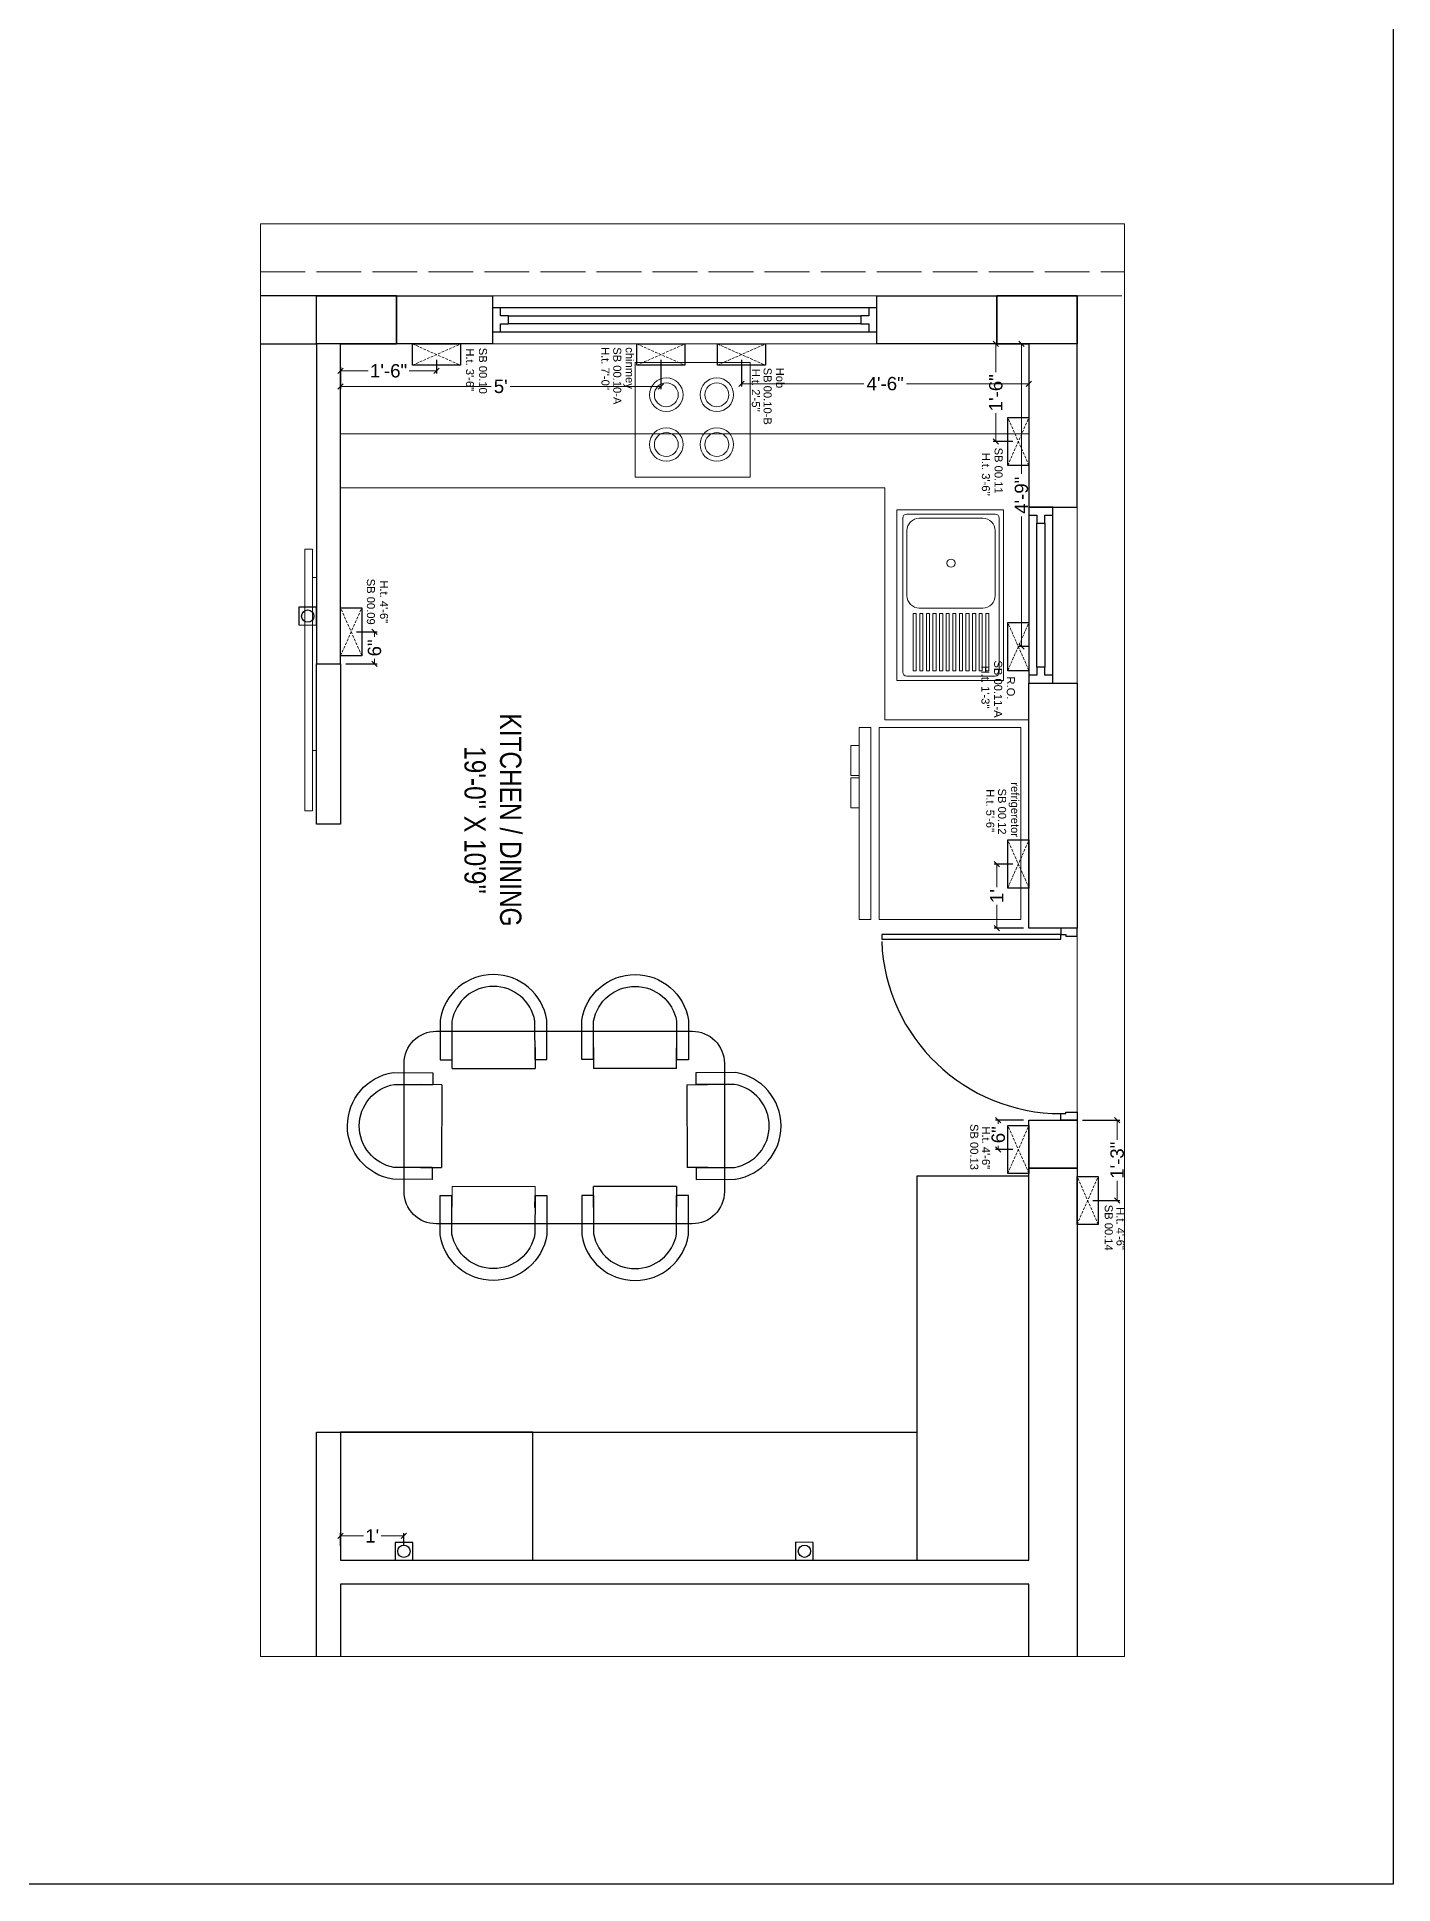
# Model space of a CAD drawing. Header units: millimetres. Extents: x 56222 to 3066687, y -650199 to -121287.
# Drawn here: x 136927.4 to 137181.5, y -184350.2 to -184003.9 of the extents above; entities that cross this region are included whole.
import ezdxf

# ---------------------------------------------------------------- set-up
doc = ezdxf.new("R2010")
doc.units = ezdxf.units.MM
doc.header["$MEASUREMENT"] = 0
doc.header["$PDMODE"] = 35
for name, pattern in [('ACAD_ISO02W100', [15, 12, -3]), ('DASHED', [0.75, 0.5, -0.25]), ('DASHED2', [0.375, 0.25, -0.125])]:
    doc.linetypes.add(name, pattern=pattern)
doc.layers.get('Defpoints').update_dxf_attribs({"color": 220})
for name, color, linetype in [('AR DOOR', 40, 'Continuous'), ('AR ELE-5', 134, 'Continuous'), ('str coll', 6, 'Continuous')]:
    doc.layers.add(name, color=color, linetype=linetype)
for name, color, linetype, lineweight in [('CENTERLINE ( COLUMN ) ~ DIM', 7, 'Continuous', 9), ('COLUMN', 1, 'Continuous', 30), ('dim05', 1, 'Continuous', 13), ('el', 7, 'Continuous', 20), ('ELEC-wires', 1, 'DASHED2', 13), ('Electrical', 84, 'Continuous', 30), ('FIRST FLOOR ( DW_RAIL )', 7, 'Continuous', 9), ('FIRST FLOOR ( TEXT )', 7, 'Continuous', 9), ('FURNI', 25, 'Continuous', 5), ('FURNITURE', 32, 'Continuous', 9), ('GROUND FLOOR', 7, 'Continuous', 9), ('GROUND FLOOR  ( PLINE )', 251, 'Continuous', 30), ('wall', 7, 'Continuous', 30), ('XX~SLAB ( BEAM )~ ( DIM )', 7, 'Continuous', 9)]:
    doc.layers.add(name, color=color, linetype=linetype, lineweight=lineweight)
doc.layers.add('XX~SLAB ( PLINE )', color=251, linetype='Continuous', plot=False)
doc.styles.add('Arial', font='arial.ttf')
doc.styles.add('KATHA', font='swissc.ttf')
doc.styles.get("Standard").update_dxf_attribs({"font": 'arial.ttf', "height": 6})
doc.dimstyles.new('ISO-25', dxfattribs={"dimtxt": 2.5, "dimasz": 1, "dimexe": 0.5, "dimexo": 1, "dimtad": 0, "dimdec": 1, "dimlunit": 4, "dimtxsty": 'Standard', "dimblk": 'OBLIQUE', "dimcen": 2.5, "dimclrd": 1, "dimclre": 1, "dimclrt": 5, "dimadec": 0, "dimazin": 0, "dimtfac": 1, "dimtdec": 1, "dimtmove": 0, "dimatfit": 3, "dimfxl": 1, "dimlwd": -1, "dimarcsym": 0})

# ---------------------------------------------------------------- blocks, each defined once
blk = doc.blocks.new('sf sfs')
at = {"layer": 'FURNITURE'}
blk.add_line((3348685.97, -514612.12), (3348664.42, -514612.12), dxfattribs=at)
blk.add_lwpolyline([(3348664.42, -514612.12), (3348664.42, -514590.57), (3348685.97, -514590.57), (3348685.97, -514612.12)], dxfattribs=at)
for centre, radius in [((3348670.49, -514596.83), 3.14), ((3348670.49, -514596.83), 2.24), ((3348679.82, -514596.83), 3.14), ((3348679.82, -514596.83), 2.24), ((3348670.49, -514606.3), 3.14), ((3348670.49, -514606.3), 2.24), ((3348679.82, -514606.3), 3.14), ((3348679.82, -514606.3), 2.24)]:
    blk.add_circle(centre, radius, dxfattribs=at)
blk = doc.blocks.new('*U134')
for points in [[(-40, 0), (0, 0), (0, 30), (10, 30), (10, 100), (-40, 100)], [(0, 0), (0, -1120), (30, -1120), (30, 0)], [(1160, 0), (1120, 0), (1120, 30), (1110, 30), (1110, 100), (1160, 100)]]:
    blk.add_lwpolyline(points, close=True)
at = {"layer": 'AR ELE-5', "linetype": 'ByBlock', "ltscale": 15}
blk.add_arc((-2, 1), 1122, 272.373, 359.9653, dxfattribs=at)
blk = doc.blocks.new('SED S')
at = {"layer": 'FURNITURE', "lineweight": 18, "elevation": -0.07, "flags": 128}
for points in [[(3340639.61, -514630.85), (3340639.61, -514629.27), (3340645.24, -514629.27), (3340645.24, -514630.85)], [(3340645.71, -514630.85), (3340645.71, -514629.27), (3340651.34, -514629.27), (3340651.34, -514630.85)]]:
    blk.add_lwpolyline(points, dxfattribs=at)
at = {"layer": 'FURNITURE', "lineweight": 18, "elevation": -0.07}
for points in [[(3340618.66, -514630.85), (3340618.66, -514633.06), (3340654.66, -514633.06), (3340654.66, -514630.85)], [(3340618.66, -514634.61), (3340618.66, -514661.17), (3340654.66, -514661.17), (3340654.66, -514634.61)]]:
    blk.add_lwpolyline(points, close=True, dxfattribs=at)
blk = doc.blocks.new('SD DSD')
at = {"layer": 'FURNITURE', "lineweight": 25}
for p, q in [((3348486.7, -514623.32), (3348486.68, -514619.42)), ((3348502.23, -514619.34), (3348502.25, -514623.25)), ((3348483.69, -514625.26), (3348479.79, -514625.25)), ((3348483.69, -514625.26), (3348483.66, -514640.81)), ((3348486.7, -514623.32), (3348502.25, -514623.25)), ((3348505.76, -514625.26), (3348509.66, -514625.25)), ((3348505.76, -514625.26), (3348505.79, -514640.81)), ((3348479.75, -514640.8), (3348483.66, -514640.81)), ((3348509.7, -514640.8), (3348505.79, -514640.81)), ((3348479.75, -514651.77), (3348483.66, -514651.76)), ((3348483.69, -514667.31), (3348483.66, -514651.76)), ((3348483.69, -514667.31), (3348479.79, -514667.32)), ((3348486.7, -514669.25), (3348486.68, -514673.16)), ((3348486.7, -514669.25), (3348502.25, -514669.32)), ((3348502.23, -514673.23), (3348502.25, -514669.32))]:
    blk.add_line(p, q, dxfattribs=at)
at = {"layer": 'FURNITURE'}
for p, q in [((3348505.76, -514667.31), (3348505.79, -514651.76)), ((3348509.7, -514651.77), (3348505.79, -514651.76)), ((3348505.76, -514667.31), (3348509.66, -514667.32))]:
    blk.add_line(p, q, dxfattribs=at)
at = {"layer": 'FURNITURE', "lineweight": 25, "flags": 128}
for points in [[(3348502.23, -514621.56), (3348504.46, -514621.55), (3348504.42, -514614.17, 0.853613), (3348484.42, -514614.22), (3348484.46, -514621.65), (3348486.68, -514621.64)], [(3348502.22, -514619.34), (3348502.23, -514621.56), (3348502.2, -514614.36, 0.835758), (3348486.65, -514614.39), (3348486.67, -514619.42), (3348486.68, -514621.64)], [(3348481.97, -514640.8), (3348481.97, -514643.02), (3348474.58, -514643.01, -0.853613), (3348474.58, -514623.01), (3348482.01, -514623.02), (3348482.01, -514625.25)], [(3348479.75, -514640.79), (3348481.97, -514640.8), (3348474.77, -514640.78, -0.835758), (3348474.76, -514625.23), (3348479.79, -514625.24), (3348482.01, -514625.25)], [(3348507.48, -514640.8), (3348507.48, -514643.02), (3348514.87, -514643.01, 0.853613), (3348514.87, -514623.01), (3348507.44, -514623.02), (3348507.44, -514625.25)], [(3348509.7, -514640.79), (3348507.48, -514640.8), (3348514.68, -514640.78, 0.835758), (3348514.69, -514625.23), (3348509.66, -514625.24), (3348507.44, -514625.25)], [(3348481.97, -514651.77), (3348481.97, -514649.55), (3348474.58, -514649.57, 0.853613), (3348474.58, -514669.57), (3348482.01, -514669.55), (3348482.01, -514667.32)], [(3348507.48, -514651.77), (3348507.48, -514649.55), (3348514.87, -514649.57, -0.853613), (3348514.87, -514669.57), (3348507.44, -514669.55), (3348507.44, -514667.32)], [(3348479.75, -514651.78), (3348481.97, -514651.77), (3348474.77, -514651.79, 0.835758), (3348474.76, -514667.34), (3348479.79, -514667.33), (3348482.01, -514667.33)], [(3348509.7, -514651.78), (3348507.48, -514651.77), (3348514.68, -514651.79, -0.835758), (3348514.69, -514667.34), (3348509.66, -514667.33), (3348507.44, -514667.33)], [(3348502.23, -514671.01), (3348504.46, -514671.02), (3348504.42, -514678.4, -0.853613), (3348484.42, -514678.36), (3348484.46, -514670.92), (3348486.68, -514670.93)], [(3348502.22, -514673.23), (3348502.23, -514671.01), (3348502.2, -514678.21, -0.835758), (3348486.65, -514678.18), (3348486.67, -514673.16), (3348486.68, -514670.93)]]:
    blk.add_lwpolyline(points, format="xyb", dxfattribs=at)
at = {"layer": 'FURNITURE', "lineweight": 30}
blk.add_lwpolyline([(3348506.78, -514676.29), (3348482.68, -514676.29, -0.414214), (3348476.68, -514670.29), (3348476.68, -514622.29, -0.414214), (3348482.68, -514616.29), (3348506.78, -514616.29, -0.414214), (3348512.78, -514622.29), (3348512.78, -514670.29, -0.414214)], format="xyb", close=True, dxfattribs=at)
blk = doc.blocks.new('6616')
at = {"color": 242, "linetype": 'DASHED', "true_color": 0xcd2027}
for p, q in [((386784.79, -36915.77), (386775.78, -36911.78)), ((386784.79, -36911.78), (386775.78, -36915.77))]:
    blk.add_line(p, q, dxfattribs=at)
at = {"layer": 'ELEC-wires', "color": 5, "linetype": 'ByBlock', "lineweight": 30, "ltscale": 4}
blk.add_lwpolyline([(386775.78, -36911.78), (386784.79, -36911.78), (386784.79, -36915.77), (386775.78, -36915.77)], close=True, dxfattribs=at)
blk = doc.blocks.new('_Oblique')
at = {"layer": 'wall', "color": 0, "lineweight": -2}
blk.add_line((-0.5, -0.5), (0.5, 0.5), dxfattribs=at)
blk = doc.blocks.new('*D140')
at = {"layer": 'Defpoints', "color": 0, "lineweight": 30, "transparency": 16777216}
for p in [(137112.39, -184061.5), (137111.9, -184118.25), (137114.4, -184118.25)]:
    blk.add_point(p, dxfattribs=at)
at = {"layer": 'dim05', "color": 1, "linetype": 'Continuous', "lineweight": -2, "transparency": 16777216}
for p, q in [((137111.39, -184061.5), (137111.4, -184061.5)), ((137113.4, -184118.25), (137111.4, -184118.25))]:
    blk.add_line(p, q, dxfattribs=at)
at = {"layer": 'dim05', "color": 1, "linetype": 'Continuous', "transparency": 16777216}
for p, q in [((137111.9, -184061.5), (137111.9, -184085.87)), ((137111.9, -184118.25), (137111.9, -184093.87))]:
    blk.add_line(p, q, dxfattribs=at)
at = {"layer": 'dim05', "color": 1, "transparency": 16777216}
for p, rotation in [((137111.9, -184061.5), 90), ((137111.9, -184118.25), 270)]:
    blk.add_blockref('_Oblique', p, dxfattribs=dict(at, rotation=rotation))
at = {"layer": 'dim05', "color": 5, "lineweight": 25, "transparency": 16777216, "insert": (137111.9, -184089.87), "char_height": 2.5, "attachment_point": 5, "rotation": 90, "style": 'Arial'}
blk.add_mtext('4\'-9"', dxfattribs=at)
blk = doc.blocks.new('*D141')
at = {"layer": 'Defpoints', "color": 0, "lineweight": 30, "transparency": 16777216}
for p in [(137107.27, -184159), (137111.31, -184159), (137113.31, -184171)]:
    blk.add_point(p, dxfattribs=at)
at = {"layer": 'dim05', "color": 1, "linetype": 'Continuous', "lineweight": -2, "transparency": 16777216}
for p, q in [((137110.31, -184159), (137106.77, -184159)), ((137112.31, -184171), (137106.77, -184171))]:
    blk.add_line(p, q, dxfattribs=at)
at = {"layer": 'dim05', "color": 1, "linetype": 'Continuous', "transparency": 16777216}
for p, q in [((137107.27, -184159), (137107.27, -184163.34)), ((137107.27, -184171), (137107.27, -184166.66))]:
    blk.add_line(p, q, dxfattribs=at)
at = {"layer": 'dim05', "color": 1, "transparency": 16777216}
for p, rotation in [((137107.27, -184159), 90), ((137107.27, -184171), 270)]:
    blk.add_blockref('_Oblique', p, dxfattribs=dict(at, rotation=rotation))
at = {"layer": 'dim05', "color": 5, "lineweight": 25, "transparency": 16777216, "insert": (137107.27, -184165), "char_height": 2.5, "attachment_point": 5, "rotation": 90, "style": 'Arial'}
blk.add_mtext("1'", dxfattribs=at)
blk = doc.blocks.new('*D142')
at = {"layer": 'Defpoints', "color": 0, "lineweight": 30, "transparency": 16777216}
for p in [(137107.56, -184207), (137113.31, -184207), (137111.31, -184212.5)]:
    blk.add_point(p, dxfattribs=at)
at = {"layer": 'dim05', "color": 1, "linetype": 'Continuous', "lineweight": -2, "transparency": 16777216}
for p, q in [((137112.31, -184207), (137107.06, -184207)), ((137110.31, -184212.5), (137107.06, -184212.5))]:
    blk.add_line(p, q, dxfattribs=at)
at = {"layer": 'dim05', "color": 1, "linetype": 'Continuous', "transparency": 16777216}
for p, q in [((137107.56, -184207), (137107.56, -184207.68)), ((137107.56, -184212.5), (137107.56, -184211.82))]:
    blk.add_line(p, q, dxfattribs=at)
at = {"layer": 'dim05', "color": 1, "transparency": 16777216}
for p, rotation in [((137107.56, -184207), 90), ((137107.56, -184212.5), 270)]:
    blk.add_blockref('_Oblique', p, dxfattribs=dict(at, rotation=rotation))
at = {"layer": 'dim05', "color": 5, "lineweight": 25, "transparency": 16777216, "insert": (137107.56, -184209.75), "char_height": 2.5, "attachment_point": 5, "rotation": 90, "style": 'Arial'}
blk.add_mtext('6"', dxfattribs=at)
blk = doc.blocks.new('*D143')
at = {"layer": 'Defpoints', "color": 0, "lineweight": 30, "transparency": 16777216}
for p in [(136984.31, -184064.83), (137002.31, -184063.49), (136984.31, -184066.55)]:
    blk.add_point(p, dxfattribs=at)
at = {"layer": 'dim05', "color": 1, "linetype": 'Continuous', "lineweight": -2, "transparency": 16777216}
for p, q in [((137002.31, -184064.49), (137002.31, -184067.05)), ((136984.31, -184065.83), (136984.31, -184067.05))]:
    blk.add_line(p, q, dxfattribs=at)
at = {"layer": 'dim05', "color": 1, "linetype": 'Continuous', "transparency": 16777216}
for p, q in [((136984.31, -184066.55), (136989.48, -184066.55)), ((137002.31, -184066.55), (136997.14, -184066.55))]:
    blk.add_line(p, q, dxfattribs=at)
at = {"layer": 'dim05', "color": 1, "transparency": 16777216, "rotation": 180}
blk.add_blockref('_Oblique', (136984.31, -184066.55), dxfattribs=at)
at = {"layer": 'dim05', "color": 1, "transparency": 16777216}
blk.add_blockref('_Oblique', (137002.31, -184066.55), dxfattribs=at)
at = {"layer": 'dim05', "color": 5, "lineweight": 25, "transparency": 16777216, "insert": (136993.31, -184066.55), "char_height": 2.5, "attachment_point": 5, "style": 'Arial'}
blk.add_mtext('1\'-6"', dxfattribs=at)
blk = doc.blocks.new('*D144')
at = {"layer": 'Defpoints', "color": 0, "lineweight": 30, "transparency": 16777216}
for p in [(137059.42, -184063.49), (137113.31, -184063.49), (137113.31, -184068.95)]:
    blk.add_point(p, dxfattribs=at)
at = {"layer": 'dim05', "color": 1, "linetype": 'Continuous', "lineweight": -2, "transparency": 16777216}
for p, q in [((137059.42, -184064.49), (137059.42, -184069.45)), ((137113.31, -184064.49), (137113.31, -184069.45))]:
    blk.add_line(p, q, dxfattribs=at)
at = {"layer": 'dim05', "color": 1, "linetype": 'Continuous', "transparency": 16777216}
for p, q in [((137059.42, -184068.95), (137082.36, -184068.95)), ((137113.31, -184068.95), (137090.36, -184068.95))]:
    blk.add_line(p, q, dxfattribs=at)
at = {"layer": 'dim05', "color": 1, "transparency": 16777216, "rotation": 180}
blk.add_blockref('_Oblique', (137059.42, -184068.95), dxfattribs=at)
at = {"layer": 'dim05', "color": 1, "transparency": 16777216}
blk.add_blockref('_Oblique', (137113.31, -184068.95), dxfattribs=at)
at = {"layer": 'dim05', "color": 5, "lineweight": 25, "transparency": 16777216, "insert": (137086.36, -184068.95), "char_height": 2.5, "attachment_point": 5, "style": 'Arial'}
blk.add_mtext('4\'-6"', dxfattribs=at)
blk = doc.blocks.new('*D145')
at = {"layer": 'Defpoints', "color": 0, "lineweight": 30, "transparency": 16777216}
for p in [(137044.33, -184063.49), (136984.31, -184065.83), (136984.31, -184069.47)]:
    blk.add_point(p, dxfattribs=at)
at = {"layer": 'dim05', "color": 1, "linetype": 'Continuous', "lineweight": -2, "transparency": 16777216}
for p, q in [((137044.33, -184064.49), (137044.33, -184069.97)), ((136984.31, -184066.83), (136984.31, -184069.97))]:
    blk.add_line(p, q, dxfattribs=at)
at = {"layer": 'dim05', "color": 1, "linetype": 'Continuous', "transparency": 16777216}
for p, q in [((136984.31, -184069.47), (137012.54, -184069.47)), ((137044.33, -184069.47), (137016.09, -184069.47))]:
    blk.add_line(p, q, dxfattribs=at)
at = {"layer": 'dim05', "color": 1, "transparency": 16777216, "rotation": 180}
blk.add_blockref('_Oblique', (136984.31, -184069.47), dxfattribs=at)
at = {"layer": 'dim05', "color": 1, "transparency": 16777216}
blk.add_blockref('_Oblique', (137044.33, -184069.47), dxfattribs=at)
at = {"layer": 'dim05', "color": 5, "lineweight": 25, "transparency": 16777216, "insert": (137014.32, -184069.47), "char_height": 2.5, "attachment_point": 5, "style": 'Arial'}
blk.add_mtext("5'", dxfattribs=at)
blk = doc.blocks.new('*D146')
at = {"layer": 'Defpoints', "color": 0, "lineweight": 30, "transparency": 16777216}
for p in [(137122.31, -184207), (137124.3, -184222.07), (137129.84, -184222.07)]:
    blk.add_point(p, dxfattribs=at)
at = {"layer": 'dim05', "color": 1, "linetype": 'Continuous', "lineweight": -2, "transparency": 16777216}
for p, q in [((137123.31, -184207), (137130.34, -184207)), ((137125.3, -184222.07), (137130.34, -184222.07))]:
    blk.add_line(p, q, dxfattribs=at)
at = {"layer": 'dim05', "color": 1, "linetype": 'Continuous', "transparency": 16777216}
for p, q in [((137129.84, -184207), (137129.84, -184210.7)), ((137129.84, -184222.07), (137129.84, -184218.36))]:
    blk.add_line(p, q, dxfattribs=at)
at = {"layer": 'dim05', "color": 1, "transparency": 16777216}
for p, rotation in [((137129.84, -184207), 90), ((137129.84, -184222.07), 270)]:
    blk.add_blockref('_Oblique', p, dxfattribs=dict(at, rotation=rotation))
at = {"layer": 'dim05', "color": 5, "lineweight": 25, "transparency": 16777216, "insert": (137129.84, -184214.53), "char_height": 2.5, "attachment_point": 5, "rotation": 90, "style": 'Arial'}
blk.add_mtext('1\'-3"', dxfattribs=at)
blk = doc.blocks.new('*D147')
at = {"layer": 'Defpoints', "color": 0, "lineweight": 30, "transparency": 16777216}
for p in [(137108.35, -184061.5), (137107.1, -184079.8), (137111.31, -184079.8)]:
    blk.add_point(p, dxfattribs=at)
at = {"layer": 'dim05', "color": 1, "linetype": 'Continuous', "lineweight": -2, "transparency": 16777216}
for p, q in [((137107.35, -184061.5), (137106.6, -184061.5)), ((137110.31, -184079.8), (137106.6, -184079.8))]:
    blk.add_line(p, q, dxfattribs=at)
at = {"layer": 'dim05', "color": 1, "linetype": 'Continuous', "transparency": 16777216}
for p, q in [((137107.1, -184061.5), (137107.1, -184066.82)), ((137107.1, -184079.8), (137107.1, -184074.48))]:
    blk.add_line(p, q, dxfattribs=at)
at = {"layer": 'dim05', "color": 1, "transparency": 16777216}
for p, rotation in [((137107.1, -184061.5), 90), ((137107.1, -184079.8), 270)]:
    blk.add_blockref('_Oblique', p, dxfattribs=dict(at, rotation=rotation))
at = {"layer": 'dim05', "color": 5, "lineweight": 25, "transparency": 16777216, "insert": (137107.1, -184070.65), "char_height": 2.5, "attachment_point": 5, "rotation": 90, "style": 'Arial'}
blk.add_mtext('1\'-6"', dxfattribs=at)
blk = doc.blocks.new('*D148')
at = {"layer": 'Defpoints', "color": 0, "lineweight": 30, "transparency": 16777216}
for p in [(136984.31, -184284.96), (136984.31, -184287.84), (136996.17, -184287.84)]:
    blk.add_point(p, dxfattribs=at)
at = {"layer": 'dim05', "color": 1, "linetype": 'Continuous', "lineweight": -2, "transparency": 16777216}
for p, q in [((136984.31, -184286.84), (136984.31, -184284.46)), ((136996.17, -184286.84), (136996.17, -184284.46))]:
    blk.add_line(p, q, dxfattribs=at)
at = {"layer": 'dim05', "color": 1, "linetype": 'Continuous', "transparency": 16777216}
for p, q in [((136984.31, -184284.96), (136988.58, -184284.96)), ((136996.17, -184284.96), (136991.9, -184284.96))]:
    blk.add_line(p, q, dxfattribs=at)
at = {"layer": 'dim05', "color": 1, "transparency": 16777216, "rotation": 180}
blk.add_blockref('_Oblique', (136984.31, -184284.96), dxfattribs=at)
at = {"layer": 'dim05', "color": 1, "transparency": 16777216}
blk.add_blockref('_Oblique', (136996.17, -184284.96), dxfattribs=at)
at = {"layer": 'dim05', "color": 5, "lineweight": 25, "transparency": 16777216, "insert": (136990.24, -184284.96), "char_height": 2.5, "attachment_point": 5, "style": 'Arial'}
blk.add_mtext("1'", dxfattribs=at)
blk = doc.blocks.new('*D149')
at = {"layer": 'Defpoints', "color": 0, "lineweight": 30, "transparency": 16777216}
for p in [(136986.3, -184115.45), (136984.31, -184121.5), (136990.67, -184121.5)]:
    blk.add_point(p, dxfattribs=at)
at = {"layer": 'dim05', "color": 1, "linetype": 'Continuous', "lineweight": -2, "transparency": 16777216}
for p, q in [((136987.3, -184115.45), (136991.17, -184115.45)), ((136985.31, -184121.5), (136991.17, -184121.5))]:
    blk.add_line(p, q, dxfattribs=at)
at = {"layer": 'dim05', "color": 1, "linetype": 'Continuous', "transparency": 16777216}
for p, q in [((136990.67, -184115.45), (136990.67, -184116.41)), ((136990.67, -184121.5), (136990.67, -184120.54))]:
    blk.add_line(p, q, dxfattribs=at)
at = {"layer": 'dim05', "color": 1, "transparency": 16777216}
for p, rotation in [((136990.67, -184115.45), 90), ((136990.67, -184121.5), 270)]:
    blk.add_blockref('_Oblique', p, dxfattribs=dict(at, rotation=rotation))
at = {"layer": 'dim05', "color": 5, "lineweight": 25, "transparency": 16777216, "insert": (136990.67, -184118.48), "char_height": 2.5, "attachment_point": 5, "rotation": 90, "style": 'Arial'}
blk.add_mtext('6"', dxfattribs=at)

msp = doc.modelspace()

# ---------------------------------------------------------------- linework, layer by layer
at = {"lineweight": 9}
for points in [[(136977.594, -184148.998), (136979.041, -184148.998), (136979.041, -184099.998), (136977.594, -184099.998)], [(136979.041, -184137.716), (136979.807, -184137.716), (136979.807, -184105.279), (136979.041, -184105.279)]]:
    msp.add_lwpolyline(points, close=True, dxfattribs=at)
at = {"layer": 'CENTERLINE ( COLUMN ) ~ DIM'}
for p, q in [((137012.807, -184052.498), (137012.807, -184061.498)), ((137084.807, -184052.498), (137084.807, -184061.498)), ((137107.307, -184052.498), (137107.307, -184061.498))]:
    msp.add_line(p, q, dxfattribs=at)
at = {"layer": 'COLUMN'}
for points in [[(136994.807, -184052.498), (136994.807, -184061.498), (136979.807, -184061.498), (136979.807, -184052.498)], [(137122.307, -184052.498), (137122.307, -184061.498), (137107.307, -184061.498), (137107.307, -184052.498)], [(137122.307, -184206.998), (137122.307, -184215.998), (137113.307, -184215.998), (137113.307, -184206.998)]]:
    msp.add_lwpolyline(points, close=True, dxfattribs=at)
at = {"layer": 'FIRST FLOOR ( DW_RAIL )', "lineweight": 0}
msp.add_lwpolyline([(137131.203, -184039.003), (137131.203, -184307.575), (136969.278, -184307.575), (136969.278, -184039.003)], close=True, dxfattribs=at)
at = {"layer": 'FURNI', "lineweight": 0}
msp.add_lwpolyline([(136984.307, -184061.498), (137113.307, -184061.498), (137113.307, -184078.383), (136984.307, -184078.383)], close=True, dxfattribs=at)
at = {"layer": 'FURNITURE'}
for p, q in [((137089.658, -184123.006, -0.001), (137089.658, -184094.158, -0.001)), ((137090.433, -184093.383, -0.001), (137106.974, -184093.383, -0.001)), ((137090.433, -184108.682, -0.001), (137090.433, -184096.515, -0.001)), ((137092.757, -184094.191, -0.001), (137104.65, -184094.191, -0.001)), ((137106.974, -184096.515, -0.001), (137106.974, -184108.682, -0.001)), ((137107.749, -184094.158, -0.001), (137107.749, -184123.006, -0.001)), ((137104.65, -184111.006, -0.001), (137092.757, -184111.006, -0.001)), ((137106.974, -184123.78, -0.001), (137090.433, -184123.78, -0.001))]:
    msp.add_line(p, q, dxfattribs=at)
at = {"layer": 'FURNITURE', "lineweight": 30}
for p, q in [((137113.307, -184217.498), (137092.307, -184217.498)), ((137092.307, -184217.498), (137092.307, -184289.498)), ((136984.307, -184265.498), (137092.307, -184265.498))]:
    msp.add_line(p, q, dxfattribs=at)
at = {"layer": 'FURNITURE', "color": 242, "lineweight": 30, "true_color": 0xcd2027}
msp.add_lwpolyline([(136033.579, -183618.033), (137181.527, -183618.033), (137181.527, -184350.222), (136033.579, -184350.222)], close=True, dxfattribs=at)
at = {"layer": 'FURNITURE', "elevation": -0.001}
for points in [[(137088.523, -184092.598), (137088.523, -184124.598), (137108.523, -184124.598), (137108.523, -184092.598)], [(137092.2, -184112.028), (137092.2, -184122.758), (137091.613, -184122.758), (137091.613, -184112.028)], [(137093.436, -184112.028), (137093.436, -184122.758), (137092.849, -184122.758), (137092.849, -184112.028)], [(137094.672, -184112.028), (137094.672, -184122.758), (137094.084, -184122.758), (137094.084, -184112.028)], [(137095.907, -184112.028), (137095.907, -184122.758), (137095.32, -184122.758), (137095.32, -184112.028)], [(137097.143, -184112.028), (137097.143, -184122.758), (137096.556, -184122.758), (137096.556, -184112.028)], [(137098.379, -184112.028), (137098.379, -184122.758), (137097.792, -184122.758), (137097.792, -184112.028)], [(137099.615, -184112.028), (137099.615, -184122.758), (137099.028, -184122.758), (137099.028, -184112.028)], [(137100.851, -184112.028), (137100.851, -184122.758), (137100.264, -184122.758), (137100.264, -184112.028)], [(137102.086, -184112.028), (137102.086, -184122.758), (137101.499, -184122.758), (137101.499, -184112.028)], [(137103.322, -184112.028), (137103.322, -184122.758), (137102.735, -184122.758), (137102.735, -184112.028)], [(137104.558, -184112.028), (137104.558, -184122.758), (137103.971, -184122.758), (137103.971, -184112.028)], [(137105.794, -184112.028), (137105.794, -184122.758), (137105.207, -184122.758), (137105.207, -184112.028)]]:
    msp.add_lwpolyline(points, close=True, dxfattribs=at)
at = {"layer": 'FURNITURE', "lineweight": 30}
for points in [[(136984.307, -184121.498), (136984.307, -184151.498), (136979.807, -184151.498), (136979.807, -184121.498)], [(136984.307, -184265.498), (136984.307, -184289.498), (137020.308, -184289.498), (137020.308, -184265.498)]]:
    msp.add_lwpolyline(points, close=True, dxfattribs=at)
at = {"layer": 'FURNITURE'}
msp.add_circle((137098.703, -184102.598, -0.001), 0.762, dxfattribs=at)
for centre, radius, start, end in [((137090.433, -184094.158, -0.001), 0.775, 90, 180), ((137092.757, -184096.515, -0.001), 2.324, 90, 180), ((137104.65, -184096.515, -0.001), 2.324, 0, 90), ((137106.974, -184094.158, -0.001), 0.775, 0, 90), ((137092.757, -184108.682, -0.001), 2.324, 180, 270), ((137104.65, -184108.682, -0.001), 2.324, 270, 0), ((137090.433, -184123.006, -0.001), 0.775, 180, 270), ((137106.974, -184123.006, -0.001), 0.775, 270, 0)]:
    msp.add_arc(centre, radius, start, end, dxfattribs=at)
at = {"layer": 'GROUND FLOOR'}
for p, q in [((137122.307, -184052.498), (136969.278, -184052.498)), ((137012.807, -184061.498), (137012.807, -184052.498)), ((137084.807, -184061.498), (137084.807, -184052.498)), ((137122.307, -184307.575), (137122.307, -184052.498)), ((136979.807, -184061.498), (136969.278, -184061.498)), ((136979.807, -184121.498), (136979.807, -184061.498)), ((136984.307, -184121.498), (136984.307, -184061.498)), ((137113.307, -184061.498), (136993.307, -184061.498)), ((137113.307, -184170.998), (137113.307, -184061.498)), ((136984.307, -184121.498), (136979.807, -184121.498)), ((137122.307, -184170.998), (137113.307, -184170.998)), ((137113.307, -184289.498), (137113.307, -184206.998)), ((137122.307, -184206.998), (137113.307, -184206.998)), ((137122.307, -184215.998), (137113.307, -184215.998)), ((136979.807, -184307.575), (136979.807, -184265.498)), ((136979.807, -184265.498), (136984.307, -184265.498)), ((136984.307, -184289.498), (136984.307, -184265.498)), ((137113.307, -184289.498), (136984.307, -184289.498)), ((137113.307, -184293.998), (136984.307, -184293.998)), ((136984.307, -184293.998), (136984.307, -184307.575)), ((137113.307, -184307.575), (137113.307, -184293.998))]:
    msp.add_line(p, q, dxfattribs=at)
at = {"layer": 'GROUND FLOOR', "linetype": 'ACAD_ISO02W100', "ltscale": 0.7}
msp.add_line((137122.307, -184052.498), (137131.203, -184052.498), dxfattribs=at)
at = {"layer": 'GROUND FLOOR', "color": 1, "linetype": 'ACAD_ISO02W100', "ltscale": 0.7}
msp.add_lwpolyline([(136969.278, -184047.998), (137131.203, -184047.998)], dxfattribs=at)
at = {"layer": 'GROUND FLOOR  ( PLINE )'}
for points in [[(136969.278, -184061.498), (136979.807, -184061.498), (136979.807, -184121.498), (136984.307, -184121.498), (136984.307, -184061.498), (136994.807, -184061.498), (136994.807, -184052.498), (136969.278, -184052.498)], [(136979.807, -184307.575), (136979.807, -184265.498), (136984.307, -184265.498), (136984.307, -184289.498), (137113.307, -184289.498), (137113.307, -184215.998), (137122.307, -184215.998), (137122.307, -184307.575)], [(137113.307, -184307.575), (137113.307, -184293.998), (136984.307, -184293.998), (136984.307, -184307.575)]]:
    msp.add_lwpolyline(points, dxfattribs=at)
for points in [[(136994.807, -184061.498), (136994.807, -184052.498), (137012.807, -184052.498), (137012.807, -184061.498)], [(137084.807, -184061.498), (137084.807, -184052.498), (137107.307, -184052.498), (137107.307, -184061.498)], [(137122.307, -184092.098), (137122.307, -184052.498), (137107.307, -184052.498), (137107.307, -184061.498), (137113.307, -184061.498), (137113.307, -184092.098)], [(137122.307, -184125.098), (137122.307, -184170.998), (137113.307, -184170.998), (137113.307, -184125.098)]]:
    msp.add_lwpolyline(points, close=True, dxfattribs=at)
at = {"layer": 'XX~SLAB ( BEAM )~ ( DIM )'}
for p, q in [((136984.307, -184088.498), (137086.307, -184088.498)), ((137086.307, -184088.498), (137086.307, -184131.998)), ((137113.307, -184092.098), (137122.307, -184092.098)), ((137113.307, -184125.098), (137122.307, -184125.098)), ((137086.307, -184131.998), (137113.307, -184131.998))]:
    msp.add_line(p, q, dxfattribs=at)
at = {"layer": 'XX~SLAB ( BEAM )~ ( DIM )', "color": 6, "lineweight": 30}
for points in [[(136976.497, -184110.855), (136976.497, -184114.174), (136979.807, -184114.191), (136979.807, -184110.873)], [(136994.516, -184286.171), (136994.516, -184289.49), (136997.826, -184289.507), (136997.826, -184286.188)], [(137069.587, -184286.155), (137069.587, -184289.473), (137072.897, -184289.491), (137072.897, -184286.172)]]:
    msp.add_lwpolyline(points, close=True, dxfattribs=at)
for centre in [(136978.152, -184112.528), (136996.171, -184287.843), (137071.242, -184287.827)]:
    msp.add_circle(centre, 1.155, dxfattribs=at)
at = {"layer": 'XX~SLAB ( PLINE )'}
for points in [[(137012.807, -184059.248), (137014.307, -184059.248), (137014.307, -184057.748), (137015.807, -184057.748), (137015.807, -184056.248), (137081.807, -184056.248), (137081.807, -184057.748), (137083.307, -184057.748), (137083.307, -184059.248), (137084.807, -184059.248), (137084.807, -184054.748), (137083.307, -184054.748), (137083.307, -184056.248), (137081.807, -184056.248), (137081.807, -184057.748), (137015.807, -184057.748), (137015.807, -184056.248), (137014.307, -184056.248), (137014.307, -184054.748), (137012.807, -184054.748), (137012.807, -184059.248), (137084.807, -184059.248), (137084.807, -184054.748), (137012.807, -184054.748)], [(137113.307, -184092.098), (137113.307, -184093.598), (137114.807, -184093.598), (137114.807, -184095.098), (137116.307, -184095.098), (137116.307, -184122.098), (137114.807, -184122.098), (137114.807, -184123.598), (137113.307, -184123.598), (137113.307, -184125.098), (137117.807, -184125.098), (137117.807, -184123.598), (137116.307, -184123.598), (137116.307, -184122.098), (137114.807, -184122.098), (137114.807, -184095.098), (137116.307, -184095.098), (137116.307, -184093.598), (137117.807, -184093.598), (137117.807, -184092.098), (137113.307, -184092.098), (137113.307, -184125.098), (137117.807, -184125.098), (137117.807, -184092.098)]]:
    msp.add_lwpolyline(points, close=True, dxfattribs=at)

# ---------------------------------------------------------------- block references
at = {"lineweight": 35}
for name, p, rotation in [('sf sfs', (651651.65, 3164599.47), 270), ('SED S', (-377549.36, -3524788.09, 0.07), 90)]:
    msp.add_blockref(name, p, dxfattribs=dict(at, rotation=rotation))
at = {"layer": 'AR DOOR', "linetype": 'ByBlock', "lineweight": -2, "extrusion": (0, 0, -1), "xscale": -0.02999999999997555, "yscale": 0.02999999999997555, "zscale": -0.02999999999997555, "rotation": 90}
msp.add_blockref('*U134', (-137119.307, -184172.198), dxfattribs=at)
at = {"layer": 'el', "color": 1}
for p, rotation in [((523782.594, -220977.268), 180), ((523824.615, -220977.268), 180), ((523839.702, -220977.268), 180), ((174025.091, 202700.489), 270), ((173900.078, 202664.834), 270), ((174025.091, 202662.039), 270), ((174025.091, 202621.289), 270), ((174025.091, 202567.789), 270), ((174038.078, 202558.219), 270)]:
    msp.add_blockref('6616', p, dxfattribs=dict(at, rotation=rotation))
at = {"layer": 'str coll', "lineweight": 35, "rotation": 270}
msp.add_blockref('SD DSD', (651672.516, 3164286.331), dxfattribs=at)

# ---------------------------------------------------------------- texts
at = {"layer": 'Electrical', "color": 240, "true_color": 0xed1f24, "transparency": 33554687}
for s, p in [('H.t. 3\'-6"', (137007.811, -184062.328)), ("H.t. 7'-0''", (137033.192, -184062.086)), ("H.t. 2'-5''", (137061.376, -184066.153)), ("H.t. 3'-6''", (137104.486, -184081.903, -0.017)), ('H.t. 4\'-6"', (136991.709, -184105.83)), ("H.t. 1'-3''", (137104.402, -184121.803, -0.018)), ("H.t. 5'-6''", (137105.302, -184144.981)), ('H.t. 4\'-6"', (137104.499, -184208.183)), ('H.t. 4\'-6"', (137129.704, -184223.329))]:
    msp.add_text(s, height=1.5, rotation=270, dxfattribs=at).set_placement(p)
at = {"layer": 'Electrical', "color": 5, "transparency": 33554687}
for s, p in [('SB 00.10', (137010.243, -184062.228)), ('SB 00.10-A', (137035.408, -184062.121)), ('chinmey', (137037.747, -184062.121)), ('SB 00.10-B', (137063.581, -184065.95)), ('Hob', (137065.926, -184065.95)), ('SB 00.11 ', (137106.863, -184080.936, -0.017)), ('SB 00.09', (136989.247, -184105.517)), ('SB 00.11-A ', (137106.779, -184120.837, -0.018)), ('R.O.', (137109.159, -184123.838, -0.018)), ('SB 00.12', (137107.524, -184144.855)), ('refrigeretor  ', (137109.941, -184143.694)), ('SB 00.13', (137102.302, -184207.732)), ('SB 00.14', (137127.506, -184222.878))]:
    msp.add_text(s, height=1.5, rotation=270, dxfattribs=at).set_placement(p)
at = {"layer": 'FIRST FLOOR ( TEXT )', "insert": (137012.833, -184150.746), "char_height": 4, "attachment_point": 5, "rotation": 270, "style": 'KATHA'}
msp.add_mtext("KITCHEN / DINING\\P19'-0'' X 10'9''", dxfattribs=at)

# ---------------------------------------------------------------- dimensions: what is measured, and where the dimension line sits
at = {"layer": 'dim05', "color": 27, "lineweight": 25, "true_color": 0x7d5120}
for base, p1, p2, override, picture, middle in [((137107.105, -184079.798), (137108.346, -184061.498), (137111.313, -184079.798), {"dimdec": 0, "dimtxsty": 'Arial'}, '*D147', (137107.105, -184070.648)), ((137111.9, -184118.248), (137112.388, -184061.498), (137114.401, -184118.248), {"dimdec": 0, "dimtxsty": 'Arial'}, '*D140', (137111.9, -184089.873)), ((136990.669, -184121.498), (136986.3, -184115.453), (136984.307, -184121.498), {"dimtxsty": 'Arial'}, '*D149', (136990.669, -184118.476)), ((137107.269, -184158.998), (137113.307, -184170.998), (137111.313, -184158.998), {"dimdec": 0, "dimtxsty": 'Arial'}, '*D141', (137107.269, -184164.998)), ((137107.557967678, -184206.997856249), (137111.313438049, -184212.497856249), (137113.30528978, -184206.997856249), {"dimdec": 0, "dimtxsty": 'Arial'}, '*D142', (137107.557967678, -184209.747856249)), ((137129.842, -184222.069), (137122.307, -184206.998), (137124.3, -184222.069), {"dimdec": 0, "dimtxsty": 'Arial'}, '*D146', (137129.842, -184214.533))]:
    dim = msp.add_linear_dim(base=base, p1=p1, p2=p2, angle=270, dimstyle='ISO-25', override=override, dxfattribs=at)
    dim.commit()
    dim.dimension.update_dxf_attribs({"geometry": picture, "text_midpoint": middle})
for base, p1, p2, override, picture, middle in [((136984.307, -184066.553), (137002.307, -184063.491), (136984.307, -184064.826), {"dimtxsty": 'Arial'}, '*D143', (136993.307, -184066.553)), ((136984.307, -184069.475), (137044.328, -184063.491), (136984.307, -184065.826), {"dimdec": 0, "dimtxsty": 'Arial'}, '*D145', (137014.317, -184069.475)), ((137113.307, -184068.951), (137059.415, -184063.491), (137113.307, -184063.491), {"dimdec": 0, "dimtxsty": 'Arial'}, '*D144', (137086.361, -184068.951)), ((136984.307, -184284.96), (136996.171, -184287.843), (136984.307, -184287.839), {"dimdec": 0, "dimtxsty": 'Arial'}, '*D148', (136990.239, -184284.96))]:
    dim = msp.add_linear_dim(base=base, p1=p1, p2=p2, dimstyle='ISO-25', override=override, dxfattribs=at)
    dim.commit()
    dim.dimension.update_dxf_attribs({"geometry": picture, "text_midpoint": middle})

doc.saveas('drawing.dxf')
